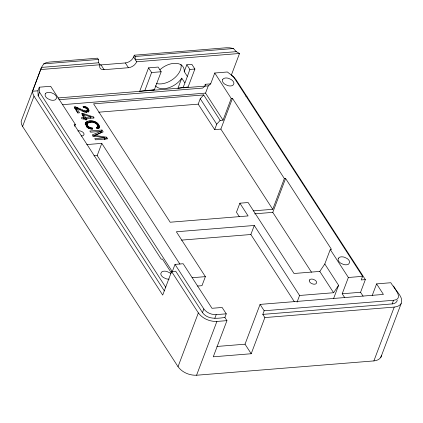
<?xml version="1.0" encoding="UTF-8"?>
<svg xmlns="http://www.w3.org/2000/svg" width="423" height="423" viewBox="0 0 423 423"><rect width="100%" height="100%" fill="white"/><g stroke="black" fill="none" stroke-linecap="round" stroke-linejoin="round"><path stroke-width="0.63" d="M97.1 127.508L97.094 128.232C100.473 122.03 86.911 119.217 86.382 125.737L87.376 123.241M98.903 128.359C101.335 121.48 87.476 117.642 85.134 123.992M87.995 108.431L86.72 112.232L87.503 109.837L87.201 109.123L85.71 107.865L83.595 107.516L83.003 106.337C85.647 106.173 89.401 108.23 88.846 111.228C85.039 114.242 80.365 109.15 76.621 108.283L75.939 110.091L77.89 113.105M184.798 82.839L181.763 78.155L177.946 88.259L188.055 87.112L194.887 69.028L191.857 64.344L186.829 64.751L189.864 69.435C187.68 75.564 185.639 81.57 183.027 87.519L177.946 88.259L57.94 97.956M87.17 123.564C86.704 126.329 90.004 127.899 92.346 127.989L92.727 129.237C89.465 129.052 84.88 126.567 85.589 122.786M264.179 310.762L393.538 300.288C405.097 298.802 393.036 286.99 390.836 282.733L376.602 283.886L383.423 294.429L260.066 304.401L264.179 310.762L262.81 314.395L264.872 317.578L251.199 353.739L213.266 356.806L226.94 320.629L224.877 317.446C217.401 318.577 207.508 319.73 202.474 312.56L175.719 271.212L171.59 271.55L162.702 295.069L34.025 96.148L32.851 93.647L32.597 91.241L41.48 67.405L43.749 63.873L46.112 62.678L49.105 62.091L97.56 58.178L98.39 59.453L98.686 62.778L99.965 64.756A7.186 4.526 -32.9 0 0 104.1 69.684L128.428 67.717A7.186 4.526 -32.9 0 0 136.666 61.79L239.524 53.478L231.328 75.178L234.051 77.377L236.071 79.815L365.35 279.608L360.56 292.282L363.071 296.158M397.25 300.156C396.927 302.604 394.373 303.74 392.169 303.915L262.81 314.395M98.686 62.778L41.48 67.405L21.837 119.397L21.15 121.533L21.404 123.934L22.583 126.44L178.025 366.693C182.213 372.452 189.536 375.513 196.568 375.238L373.879 360.914C377.189 360.655 381.023 358.953 381.504 355.278M380.816 357.414L401.163 303.592C403.833 296.835 395.865 291.616 393.596 286.006M148.563 67.844L139.675 91.352L144.84 90.607L151.593 72.529L148.563 67.844L158.123 67.072L161.158 71.757L154.321 89.84L149.24 90.58M22.583 126.44L34.025 96.148M164.314 290.855L38.149 95.815L37.938 90.813L39.307 87.196L50.654 86.276L75.363 124.462L74.675 126.271M38.149 95.815L39.519 92.198L39.307 87.196M74.607 108.685L75.294 106.876L84.082 110.646L86.218 111.027L87.408 110.424M76.304 107.114L75.617 108.923L76.706 109.298M76.933 108.695L77.393 107.49M78.202 109.256L78.657 108.05M79.736 110.028L80.19 108.822M82.009 111.17L82.464 109.964M83.421 107.579L83.876 106.374M84.246 107.706L84.7 106.501M85.8 119.751L86.255 118.546L94.139 117.911L93.541 116.986L82.934 113.417L82.252 115.225L83.5 115.648M85.018 107.923L85.472 106.718M83.627 111.852L84.082 110.646M85.747 108.235L86.202 107.03M82.971 116.341L83.659 114.533L91.008 116.975L90.554 118.181M84.806 112.174L85.261 110.969M86.414 108.626L86.868 107.421M85.763 112.232L86.218 111.027M87.011 109.092L87.466 107.886M83.474 119.334L84.156 117.525L81.57 113.528L82.934 113.417M86.504 112.047L86.958 110.842M88.983 110.255L88.301 112.063L87.773 110.858L88.455 109.049M86.059 119.127L84.838 119.223L85.525 117.414L83.659 114.533M88.116 111.492L88.804 109.684M88.539 111.979L88.994 110.773M85.874 122.363L85.192 124.172L86.144 123.463L89.089 122.712L89.771 120.904M85.605 123.791L86.287 121.983M86.144 123.463L86.826 121.655M87.482 122.971L88.164 121.163M86.44 126.525L87.122 124.716M86.821 127.349L87.508 125.541M87.418 127.233L87.873 126.028M87.857 127.677L88.312 126.472M90.03 122.67L90.712 120.862M88.143 128.671L88.825 126.863M90.956 122.707L91.638 120.899M88.952 128.418L89.406 127.212M93.086 118.191L93.541 116.986M89.602 128.708L90.057 127.503M92.092 122.21L92.547 121.004M90.305 128.936L90.76 127.73M92.986 122.39L93.441 121.184M91.072 129.094L91.527 127.889M93.848 122.644L94.303 121.438M91.891 129.195L92.346 127.989M94.662 122.956L95.117 121.75M95.429 123.336L95.884 122.131M96.148 123.786L96.603 122.58M96.804 124.277L97.258 123.072M97.158 125.409L97.845 123.601M96.883 128.227L98.353 124.161M96.93 128.544L97.776 126.424M93.996 136.539L94.451 135.334L103.17 131.87L101.98 130.035L89.819 131.014L90.58 132.193L100.933 131.357L100.251 133.166L92.769 136.201M99.442 126.625L98.76 128.433L98.099 126.562L98.781 124.753M98.469 127.233L99.156 125.425M98.691 127.852L99.373 126.043M101.98 130.035L101.298 131.844L101.89 132.759M99.484 64.856A7.186 4.526 -32.9 0 0 101.012 64.909L125.34 62.942A7.186 4.526 -32.9 0 0 133.578 57.015L134.26 55.207L226.411 47.762L229.821 47.825L233.422 48.539L236.283 51.659L239.524 53.478M172.447 271.899L97.184 155.574L101.795 143.365L86.768 144.581M104.243 139.622L104.93 137.813L93.018 135.957L92.304 134.858L100.933 131.357M94.451 135.334L106.612 137.189L105.924 138.998L104.074 138.712M187.273 76.288L184.238 71.598L186.829 64.751M253.176 210.887L272.74 209.306L220.854 129.11L214.673 129.612L198.197 104.148L200.243 98.718L203.675 94.937L220.15 120.402L223.037 120.169L231.233 98.469L214.762 73.01L227.352 71.989L233.316 76.531L362.585 276.341L361.226 279.941L365.35 279.608M223.037 120.169L205.536 93.118L208.269 85.885L210.665 83.86L214.762 73.01M214.673 129.612L216.719 124.188L220.15 120.402M220.854 129.11L232.47 98.369L231.233 98.469M297.068 302.107L299.574 295.476L254.281 225.47L176.354 231.772L205.382 276.642L201.967 285.684L197.525 286.043M178.025 366.693L198.35 312.893L171.59 271.55M232.47 98.369L284.356 178.559L285.594 178.464L331.505 249.427L330.268 249.528L324.801 263.994L319.804 271.413L294.033 273.496L248.116 202.527L239.873 203.193L236.452 212.24L239.318 216.666M202.474 312.56L203.838 308.943L175.016 264.391L183.164 263.735L211.992 308.293L222.133 307.473L226.247 313.829L224.877 317.446M214.842 318.26L216.206 314.638L226.247 313.829M196.568 375.238L216.899 321.443L226.94 320.629M294.376 301.763L250.865 234.511L254.281 225.47M272.74 209.306L284.356 178.559M311.518 272.248L272.782 212.367L285.594 178.464M251.199 353.739L245.023 344.195L260.066 304.401M333.583 298.569L338.596 285.308L324.801 263.994M344.719 297.644L342.212 293.763L348.362 277.488L330.268 249.528M372.208 295.518L376.602 283.886M392.169 303.915L393.538 300.288M210.665 83.86L205.715 84.262L205.033 86.065L202.638 88.095L58.85 99.717M172.283 271.624L175.016 264.391M373.879 360.914L394.225 307.098L397.218 306.511L399.582 305.316L401.163 303.592M99.357 127.154L98.76 128.047L97.597 128.682L96.444 127.508L97.613 126.736M299.574 295.476L333.594 292.727L338.596 285.308M204.758 85.071L205.715 84.262M43.749 63.873L98.39 59.453M134.26 55.207L135.085 56.486L233.422 48.539M236.283 51.659L135.386 59.812L135.085 56.486M40.798 69.541L99.965 64.756M151.593 72.529L161.158 71.757M189.864 69.435L194.887 69.028M32.597 91.241L37.938 90.813M144.84 90.607L154.321 89.84M183.027 87.519L188.055 87.112M182.974 87.852L208.269 85.885M62.43 104.687L205.536 93.118M203.675 94.937L93.583 103.841L170.173 222.223L248.105 215.926L239.873 203.193M245.837 96.693L247.016 96.597M98.728 112.195L198.197 104.148M84.156 117.525L81.242 117.763L81.977 118.895L84.886 118.657L85.695 119.905L87.064 119.794L86.255 118.546M85.525 117.414L91.008 116.975M75.363 124.462L74.125 124.563L161.216 259.172L162.453 259.072L171.373 272.861M104.93 137.813L94.747 138.638L95.508 139.812L107.669 138.829L106.612 137.189M93.922 155.833L97.184 155.574M254.567 213.842L272.782 212.367M181.451 240.127L250.865 234.511M192.063 277.721L205.382 276.642M348.362 277.488L362.585 276.341M342.212 293.763L360.56 292.282M264.872 317.578L394.225 307.098M216.899 346.469L245.023 344.195M216.206 314.638C211.516 314.823 206.636 312.782 203.838 308.943M216.899 321.443C209.866 321.713 202.543 318.656 198.35 312.893M75.294 106.876L74.168 106.829L78.112 112.92L79.545 112.804L76.621 108.283M87.312 110.239L87.773 110.858M97.665 125.969L98.099 126.562M319.804 271.413L333.594 292.727M200.243 98.718L216.719 124.188M133.578 57.015L136.666 61.79M125.34 62.942L128.428 67.717M101.012 64.909L104.1 69.684M101.795 143.365L179.928 264.126M83.907 117.784L84.838 119.223M39.519 92.198L165.774 287.344M159.831 69.837A16.772 10.564 -32.9 0 1 176.195 63.328A16.772 10.564 -32.9 0 1 184.243 71.598M181.768 78.155A16.772 10.564 -32.9 0 1 155.474 85.779M181.002 64.439A16.772 10.559 -32.9 0 1 173.499 78.826A16.772 10.559 -32.9 0 1 156.336 83.463M170.876 273.718A6.192 3.659 20.7 0 0 169.739 272.803L166.911 271.497A5.901 3.484 20.7 0 0 161.755 271.915L160.814 273.522A6.192 3.659 20.7 0 0 163.384 277.499L166.213 278.805A5.901 3.484 20.7 0 0 169.137 279.127M81.105 135.905A3.775 2.231 20.7 0 0 83.442 135.45L84.045 134.419A3.966 2.342 20.7 0 0 82.4 131.876L80.587 131.04A3.775 2.231 20.7 0 0 77.922 130.987M45.388 93.79L45.102 94.678A6.192 3.659 20.7 0 0 47.677 98.654L50.506 99.96A5.901 3.484 20.7 0 0 55.656 99.542L56.603 97.935A6.192 3.659 20.7 0 0 54.028 93.959L51.199 92.653A5.901 3.484 20.7 0 0 46.044 93.071L45.388 93.79M222.694 79.455L222.408 80.344A6.192 3.659 20.7 0 0 224.978 84.32L227.807 85.626A5.901 3.484 20.7 0 0 232.962 85.208L233.908 83.601A6.192 3.659 20.7 0 0 231.333 79.624L228.505 78.318A5.901 3.484 20.7 0 0 223.349 78.736L222.694 79.455M309.472 280.026L309.287 280.597A3.966 2.342 20.7 0 0 310.937 283.14L312.745 283.976A3.775 2.231 20.7 0 0 316.044 283.711L316.647 282.68A3.966 2.342 20.7 0 0 315.003 280.132L313.189 279.302A3.775 2.231 20.7 0 0 309.89 279.566L309.472 280.026M338.405 258.3L338.114 259.188A6.192 3.659 20.7 0 0 340.689 263.164L343.518 264.47A5.901 3.484 20.7 0 0 348.674 264.052L349.62 262.445A6.192 3.659 20.7 0 0 347.045 258.469L344.216 257.163A5.901 3.484 20.7 0 0 339.061 257.581L338.405 258.3"/></g></svg>
